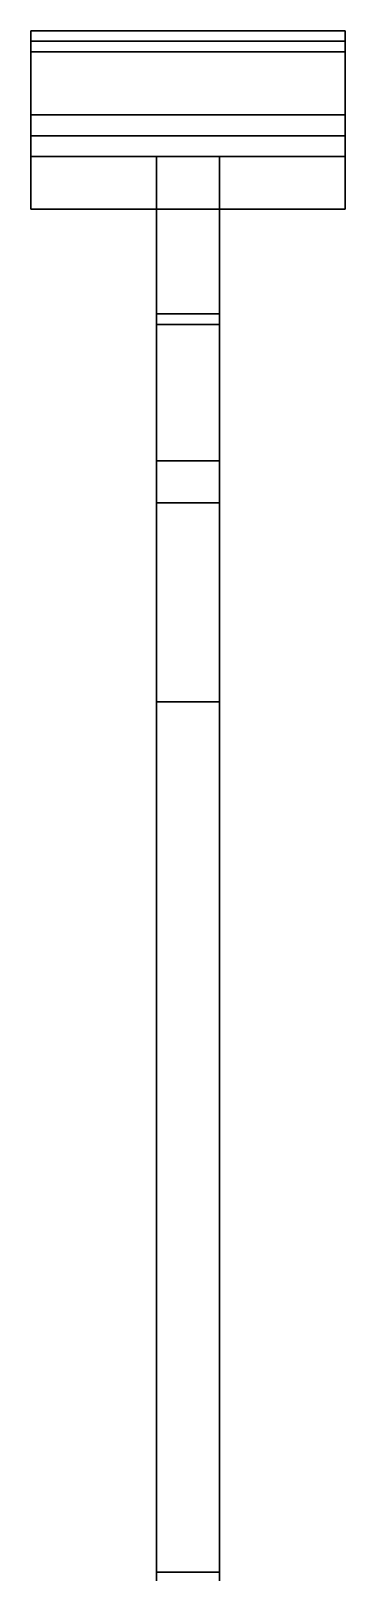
# Model space of a CAD drawing. Header units: millimetres. Extents: x -0.6 to 1, y -1.8 to 8.8.
# Drawn here: x 0.06 to 0.36, y 0.53 to 2 of the extents above; entities that cross this region are included whole.
import ezdxf

# ---------------------------------------------------------------- set-up
doc = ezdxf.new("R2010")
doc.units = ezdxf.units.MM
doc.layers.add('trail1', color=6, linetype='Continuous')

msp = doc.modelspace()

# ---------------------------------------------------------------- linework, layer by layer
at = {"layer": 'trail1'}
for points in [[(0.06, 1.99, 0.17), (0.06, 1.88, 0.13), (0.06, 1.98, 0.21), (0.06, 2, 0.19)], [(0.36, 2, 0.19), (0.36, 1.99, 0.17), (0.06, 1.99, 0.17), (0.06, 2, 0.19)], [(0.06, 2, 0.19), (0.06, 1.98, 0.21), (0.36, 1.98, 0.21), (0.36, 2, 0.19)], [(0.36, 1.98, 0.21), (0.36, 1.88, 0.13), (0.36, 1.99, 0.17), (0.36, 2, 0.19)], [(0.06, 1.88, 0.06), (0.06, 1.83, 0.07), (0.06, 1.88, 0.13), (0.06, 1.99, 0.17)], [(0.36, 1.99, 0.17), (0.36, 1.88, 0.06), (0.06, 1.88, 0.06), (0.06, 1.99, 0.17)], [(0.36, 1.88, 0.13), (0.36, 1.83, 0.07), (0.36, 1.88, 0.06), (0.36, 1.99, 0.17)], [(0.06, 1.98, 0.21), (0.06, 1.88, 0.13), (0.36, 1.88, 0.13), (0.36, 1.98, 0.21)], [(0.36, 1.88, 0.06), (0.36, 1.92, -0.02), (0.06, 1.92, -0.02), (0.06, 1.88, 0.06)], [(0.06, 1.92, -0.02), (0.06, 1.9, -0.02), (0.06, 1.83, 0.07), (0.06, 1.88, 0.06)], [(0.36, 1.92, -0.02), (0.36, 1.9, -0.02), (0.06, 1.9, -0.02), (0.06, 1.92, -0.02)], [(0.36, 1.83, 0.07), (0.36, 1.9, -0.02), (0.36, 1.92, -0.02), (0.36, 1.88, 0.06)], [(0.06, 1.83, 0.07), (0.06, 1.9, -0.02), (0.36, 1.9, -0.02), (0.36, 1.83, 0.07)], [(0.06, 1.88, 0.13), (0.06, 1.83, 0.07), (0.36, 1.83, 0.07), (0.36, 1.88, 0.13)], [(0.18, 1.83, 0.07), (0.18, 1.72, 0.11), (0.18, 1.73, 0.19), (0.18, 1.88, 0.13)], [(0.18, 1.88, 0.13), (0.18, 1.73, 0.19), (0.24, 1.73, 0.19), (0.24, 1.88, 0.13)], [(0.24, 1.73, 0.19), (0.24, 1.72, 0.11), (0.24, 1.83, 0.07), (0.24, 1.88, 0.13)], [(0.24, 1.83, 0.07), (0.24, 1.72, 0.11), (0.18, 1.72, 0.11), (0.18, 1.83, 0.07)], [(0.18, 1.72, 0.11), (0.18, 1.55, 0.14), (0.18, 1.59, 0.21), (0.18, 1.73, 0.19)], [(0.18, 1.73, 0.19), (0.18, 1.59, 0.21), (0.24, 1.59, 0.21), (0.24, 1.73, 0.19)], [(0.24, 1.72, 0.11), (0.24, 1.55, 0.14), (0.18, 1.55, 0.14), (0.18, 1.72, 0.11)], [(0.24, 1.59, 0.21), (0.24, 1.55, 0.14), (0.24, 1.72, 0.11), (0.24, 1.73, 0.19)], [(0.18, 1.55, 0.14), (0.18, 1.36, 0.14), (0.18, 1.36, 0.23), (0.18, 1.59, 0.21)], [(0.18, 1.59, 0.21), (0.18, 1.36, 0.23), (0.24, 1.36, 0.23), (0.24, 1.59, 0.21)], [(0.24, 1.36, 0.23), (0.24, 1.36, 0.14), (0.24, 1.55, 0.14), (0.24, 1.59, 0.21)], [(0.24, 1.55, 0.14), (0.24, 1.36, 0.14), (0.18, 1.36, 0.14), (0.18, 1.55, 0.14)], [(0.18, 1.36, 0.14), (0.18, 0.53, 0.16), (0.18, 0.53, 0.28), (0.18, 1.36, 0.23)], [(0.18, 1.36, 0.23), (0.18, 0.53, 0.28), (0.24, 0.53, 0.28), (0.24, 1.36, 0.23)], [(0.24, 1.36, 0.14), (0.24, 0.53, 0.16), (0.18, 0.53, 0.16), (0.18, 1.36, 0.14)], [(0.24, 0.53, 0.28), (0.24, 0.53, 0.16), (0.24, 1.36, 0.14), (0.24, 1.36, 0.23)], [(0.18, 0.53, 0.16), (0.18, 0.27, 0.21), (0.18, 0.27, 0.34), (0.18, 0.53, 0.28)], [(0.24, 0.53, 0.16), (0.24, 0.27, 0.21), (0.18, 0.27, 0.21), (0.18, 0.53, 0.16)], [(0.18, 0.53, 0.28), (0.18, 0.27, 0.34), (0.24, 0.27, 0.34), (0.24, 0.53, 0.28)], [(0.24, 0.27, 0.34), (0.24, 0.27, 0.21), (0.24, 0.53, 0.16), (0.24, 0.53, 0.28)]]:
    msp.add_3dface(points, dxfattribs=at)

doc.saveas('drawing.dxf')
